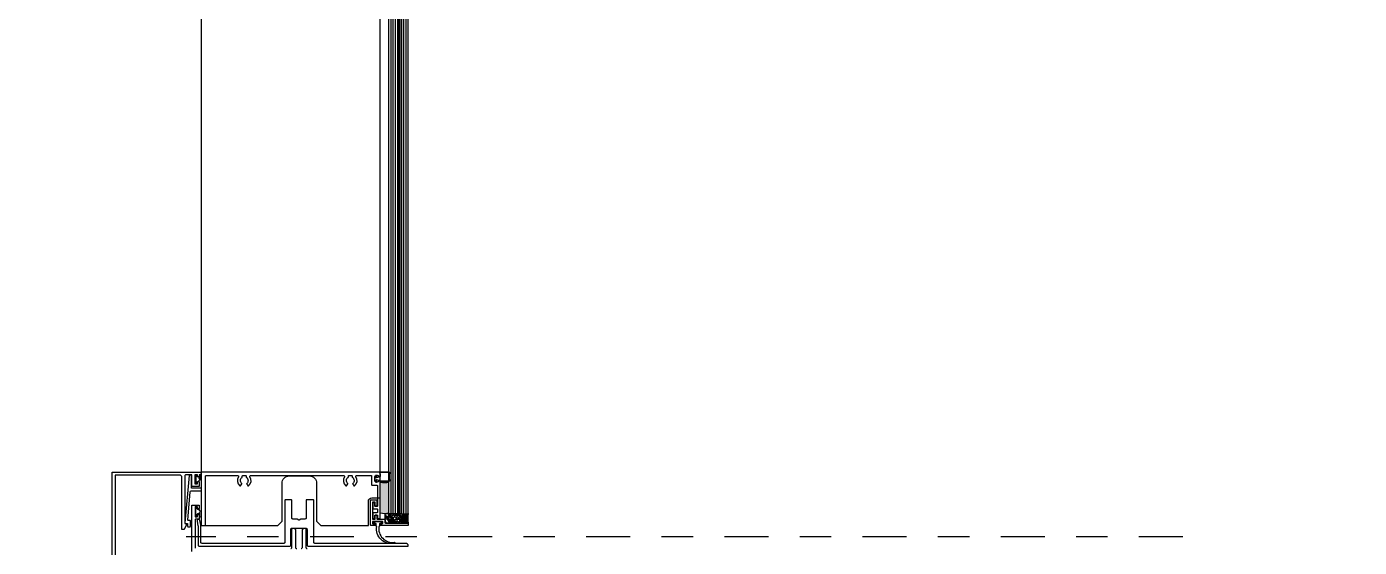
# Model space of a CAD drawing. Header units: millimetres. Extents: x -101 to 3415, y -52 to 1366.
# Drawn here: x 303.723 to 307.968, y 146.399 to 148.059 of the extents above; entities that cross this region are included whole.
import ezdxf

# ---------------------------------------------------------------- set-up
doc = ezdxf.new("R2010")
doc.units = ezdxf.units.MM
doc.linetypes.add('CENTER3', pattern=[0.28, 0.14, -0.05, 0.04, -0.05])
doc.layers.add('00_ARQ', color=8, linetype='Continuous')
pattern_1 = [(180, (301.1804345, 160.0341192), (-0.0003629754, 0.0007259508), [0, -0.0007259508])]
pattern_2 = [(180, (301.1804345, 160.0341192), (-0.0003629754, 0.0007259508), [0, -0.0007259508])]

msp = doc.modelspace()

# ---------------------------------------------------------------- hatches: boundary and pattern name
at = {"layer": '00_ARQ'}
h = msp.add_hatch(dxfattribs=at)
h.set_pattern_fill('DOTS', color=9, scale=0.000457292, style=0)
h.set_pattern_definition(pattern_1)
edge = h.paths.add_edge_path()
edge.add_ellipse((304.8631, 146.6762), major_axis=(0.0501, 0.0501), ratio=1, start_angle=213.9925, end_angle=236.3277)
edge.add_line((304.877, 146.6067), (304.877, 146.5084))
edge.add_ellipse((304.8631, 146.5778), major_axis=(0.0501, 0.0501), ratio=1, start_angle=213.9925, end_angle=236.3277, ccw=False)
edge.add_line((304.8496, 146.5083), (304.8496, 146.6067))
h = msp.add_hatch(dxfattribs=at)
h.set_pattern_fill('DOTS', color=9, scale=0.000457292, style=0)
h.set_pattern_definition(pattern_2)
edge = h.paths.add_edge_path()
edge.add_ellipse((304.8631, 146.6762), major_axis=(0.0501, 0.0501), ratio=1, start_angle=213.9925, end_angle=236.3277)
edge.add_line((304.877, 146.6067), (304.877, 146.5084))
edge.add_ellipse((304.8631, 146.5778), major_axis=(0.0501, 0.0501), ratio=1, start_angle=213.9925, end_angle=236.3277, ccw=False)
edge.add_line((304.8496, 146.5083), (304.8496, 146.6067))
h = msp.add_hatch(dxfattribs=at)
h.set_pattern_fill('CALZAS', color=9, scale=0.123451, style=0)
h.set_pattern_definition([(135, (307.767507, 140.399228), (0.01662926, 0.01662926), [0.12345054, -0.03086263, 0.06172527, -0.03086263]), (135, (307.769585, 140.401307), (0.01662926, 0.01662926), [0.15431317, -0.03086263, 0.03086263, -0.03086263]), (135, (307.771664, 140.403386), (0.01662926, 0.01662926), [0.0925879, -0.00771566, 0.01543132, -0.00771566]), (135, (307.775237, 140.40696), (0.01662926, 0.01662926), [0.2469011, -0.0077157]), (135, (307.7779, 140.409622), (0.01662926, 0.01662926), [0.06172527, -0.001234505, 0, -0.001234505, 0, -0.001234505])])
h.paths.add_polyline_path([(304.8652, 146.5068), (304.9182, 146.5068), (304.9184, 146.4759), (304.8652, 146.4759)])
h = msp.add_hatch(dxfattribs=at)
h.set_pattern_fill('CALZAS', color=9, scale=0.123451, style=0)
h.set_pattern_definition([(135, (307.767507, 140.399228), (0.01662926, 0.01662926), [0.12345054, -0.03086263, 0.06172527, -0.03086263]), (135, (307.769585, 140.401307), (0.01662926, 0.01662926), [0.15431317, -0.03086263, 0.03086263, -0.03086263]), (135, (307.771664, 140.403386), (0.01662926, 0.01662926), [0.0925879, -0.00771566, 0.01543132, -0.00771566]), (135, (307.775237, 140.40696), (0.01662926, 0.01662926), [0.2469011, -0.0077157]), (135, (307.7779, 140.409622), (0.01662926, 0.01662926), [0.06172527, -0.001234505, 0, -0.001234505, 0, -0.001234505])])
h.paths.add_polyline_path([(304.8652, 146.5068), (304.9182, 146.5068), (304.9184, 146.4759), (304.8652, 146.4759)])
h = msp.add_hatch(dxfattribs=at)
h.set_pattern_fill('HONEY', color=9, scale=0.001458, angle=90, style=0)
h.set_pattern_definition([(90, (322.5121674, 160.9535897), (0.0040091729, 0.0069440928), [0.0046293952, -0.0092587904]), (330, (322.5121674, 160.9535897), (0.00400917434, -0.006944092), [0.0046293952, -0.0092587904]), (30, (322.5121674, 160.9535897), (0.00801834724, 8e-10), [-0.0092587904, 0.0046293952])])
edge = h.paths.add_edge_path()
edge.add_line((304.889, 146.5068), (304.9014, 146.5068))
edge.add_arc((304.9014, 146.4914), 0.0154, -90, 90, ccw=False)
edge.add_line((304.9014, 146.4759), (304.889, 146.4759))
edge.add_arc((304.889, 146.4914), 0.0154, 90, 270, ccw=False)
h = msp.add_hatch(dxfattribs=at)
h.set_pattern_fill('HONEY', color=9, scale=0.001458, angle=90, style=0)
h.set_pattern_definition([(90, (322.5121674, 160.9535897), (0.0040091729, 0.0069440928), [0.0046293952, -0.0092587904]), (330, (322.5121674, 160.9535897), (0.00400917434, -0.006944092), [0.0046293952, -0.0092587904]), (30, (322.5121674, 160.9535897), (0.00801834724, 8e-10), [-0.0092587904, 0.0046293952])])
edge = h.paths.add_edge_path()
edge.add_line((304.889, 146.5068), (304.9014, 146.5068))
edge.add_arc((304.9014, 146.4914), 0.0154, -90, 90, ccw=False)
edge.add_line((304.9014, 146.4759), (304.889, 146.4759))
edge.add_arc((304.889, 146.4914), 0.0154, 90, 270, ccw=False)
h = msp.add_hatch(dxfattribs=at)
h.set_pattern_fill('DOTS', color=9, scale=0.000457292, style=0)
h.set_pattern_definition(pattern_1)
edge = h.paths.add_edge_path()
edge.add_line((304.9387, 146.4759), (304.9184, 146.4759))
edge.add_line((304.9184, 146.4759), (304.9182, 146.5068))
edge.add_line((304.9182, 146.5068), (304.9388, 146.5068))
edge.add_ellipse((305.0027, 146.4912), major_axis=(0.0465, 0.0465), ratio=1, start_angle=121.2528, end_angle=148.4077)
h = msp.add_hatch(dxfattribs=at)
h.set_pattern_fill('DOTS', color=9, scale=0.000457292, style=0)
h.set_pattern_definition(pattern_2)
edge = h.paths.add_edge_path()
edge.add_line((304.9387, 146.4759), (304.9184, 146.4759))
edge.add_line((304.9184, 146.4759), (304.9182, 146.5068))
edge.add_line((304.9182, 146.5068), (304.9388, 146.5068))
edge.add_ellipse((305.0027, 146.4912), major_axis=(0.0465, 0.0465), ratio=1, start_angle=121.2528, end_angle=148.4077)

# ---------------------------------------------------------------- linework, layer by layer
at = {"layer": '00_ARQ', "color": 9}
for points in [[(304.8496, 143.4066), (304.8496, 143.4306, 0.414214), (304.8478, 143.4324), (304.8046, 143.4324, 0.299044), (304.803, 143.4313, -0.814098), (304.7915, 143.4337, -0.414214), (304.7975, 143.4397), (304.8478, 143.4397, 0.414214), (304.8496, 143.4414), (304.8496, 143.4597, 0.414214), (304.8478, 143.4615), (304.7975, 143.4615, -0.999975), (304.7975, 143.4734, -0.299206), (304.803, 143.4698, 0.299044), (304.8046, 143.4688), (304.8478, 143.4688, 0.414214), (304.8496, 143.4705), (304.8496, 143.4946, -0.414214), (304.8513, 143.4963, 0), (304.9638, 143.4963, -0.414214), (304.9655, 143.4946)], [(304.2796, 152.4793), (304.2796, 146.4686), (304.523, 146.4686), (304.5367, 146.4823), (304.5367, 146.6035, -0.414214), (304.5596, 146.6264), (304.6239, 146.6264, -0.414214), (304.6468, 146.6035), (304.6468, 146.4823), (304.6605, 146.4686), (304.8117, 146.4686), (304.8117, 146.5454, -0.414214), (304.8232, 146.5569), (304.8496, 146.5569), (304.8496, 152.4793)], [(303.9955, 146.2548), (303.9955, 146.6372, -0.414214), (303.9968, 146.6386), (304.2759, 146.6386, -0.885714), (304.2759, 146.6304), (304.274, 146.6304, 0.414214), (304.2729, 146.6293), (304.2729, 146.6252, -0.339454), (304.2719, 146.6239), (304.2694, 146.6232), (304.2694, 146.6232, -0.493145), (304.2676, 146.6245), (304.2676, 146.6293, 0.414214), (304.2665, 146.6304), (304.2597, 146.6304, 0.414214), (304.2586, 146.6293), (304.2586, 146.6026, 0.414214), (304.2597, 146.6014), (304.2665, 146.6014, 0.414214), (304.2676, 146.6026), (304.2676, 146.6073, -0.493145), (304.2694, 146.6086), (304.2719, 146.608, -0.339454), (304.2729, 146.6067), (304.2729, 146.6014), (304.2729, 146.5935, -0.414214), (304.2717, 146.5923), (304.2531, 146.5923, -0.414214), (304.2495, 146.5959), (304.2495, 146.6293, 0.414214), (304.2483, 146.6304), (304.2306, 146.6304, 0.414214), (304.227, 146.6268), (304.227, 146.4764, 0.339454), (304.228, 146.4751), (304.2284, 146.475, -0.476993), (304.2313, 146.4685), (304.2254, 146.457, 0.048406), (304.2252, 146.4564, -0.334993), (304.2239, 146.4554), (304.2192, 146.4554, -0.414214), (304.2178, 146.4567), (304.2178, 146.6221, 0.414214), (304.2105, 146.6294), (304.006, 146.6294, 0.414214), (304.0047, 146.628), (304.0047, 146.2548, -1)], [(304.2492, 146.3856), (304.2492, 146.5324, -0.414214), (304.2505, 146.5337), (304.2712, 146.5337, -0.414214), (304.2726, 146.5324), (304.2726, 146.5229, -0.414214), (304.2712, 146.5215), (304.2686, 146.5215, -0.414214), (304.2672, 146.5229), (304.2672, 146.5274, 0.414214), (304.2659, 146.5287), (304.2614, 146.5287, 0.414214), (304.26, 146.5274), (304.26, 146.4975, 0.414214), (304.2614, 146.4961), (304.2659, 146.4961, 0.414214), (304.2672, 146.4975), (304.2672, 146.5019, -0.414214), (304.2686, 146.5033), (304.2712, 146.5033, -0.414214), (304.2726, 146.5019), (304.2726, 146.4902, -0.414214), (304.2712, 146.4888), (304.2615, 146.4888, 0.414214), (304.2602, 146.4875), (304.2602, 146.3965, 0.414214)], [(304.9387, 146.4024), (304.9387, 146.4032, 0.414214), (304.9305, 146.4114), (304.6413, 146.4114, -0.414214), (304.6376, 146.4151), (304.6376, 146.5492, 0.414214), (304.6363, 146.5506), (304.6148, 146.5506, 0.414214), (304.6134, 146.5492), (304.6134, 146.4925, -0.414214), (304.6098, 146.4889), (304.5971, 146.4889, 0.131652), (304.5965, 146.4887), (304.5911, 146.4856, -0.267949), (304.59, 146.4856), (304.5846, 146.4887, 0.131652), (304.584, 146.4889), (304.5713, 146.4889, -0.414214), (304.5677, 146.4925), (304.5677, 146.5492, 0.414214), (304.5663, 146.5506), (304.5472, 146.5506, 0.414214), (304.5459, 146.5492), (304.5459, 146.4151, -0.414214), (304.5423, 146.4114), (304.2818, 146.4114, -0.414214), (304.2782, 146.415), (304.2782, 146.4684, 0.046172), (304.2781, 146.4692), (304.2753, 146.4842, 1.01358), (304.266, 146.4824), (304.269, 146.4673, -0.048972), (304.2691, 146.4665), (304.2691, 146.4064, 0.414214), (304.2731, 146.4024), (304.5611, 146.4024, 0.414214), (304.5648, 146.406), (304.5648, 146.4562, -0.414214), (304.5684, 146.4598), (304.6127, 146.4598, -0.414214), (304.6163, 146.4562), (304.6163, 146.406, 0.414214), (304.62, 146.4024), (304.9387, 146.4024)], [(304.9387, 146.4759), (304.9387, 146.4686), (304.8506, 146.4686, -0.414214), (304.8483, 146.4709), (304.8483, 146.4718, -0.414214), (304.8506, 146.4741), (304.8552, 146.4741, 0.414214), (304.8574, 146.4764), (304.8574, 146.4791, 0.414214), (304.8552, 146.4814), (304.8268, 146.4814, 0.414214), (304.8245, 146.4791), (304.8245, 146.4764, 0.414214), (304.8268, 146.4741), (304.8314, 146.4741, -0.414214), (304.8337, 146.4718), (304.8337, 146.4709, -0.414214), (304.8314, 146.4686), (304.82, 146.4686, -0.414214), (304.8186, 146.47), (304.8186, 146.5486, -0.414214), (304.82, 146.55), (304.8377, 146.55, -0.414214), (304.839, 146.5486), (304.839, 146.5313, -0.414214), (304.8377, 146.5299), (304.835, 146.5299, -0.414214), (304.8336, 146.5313), (304.8336, 146.5414, 0.414214), (304.8322, 146.5427), (304.8259, 146.5427, 0.414214), (304.8245, 146.5414), (304.8245, 146.4897, 0.414214), (304.8259, 146.4883), (304.8322, 146.4883, 0.414214), (304.8336, 146.4897), (304.8336, 146.4997, -0.414214), (304.835, 146.5011), (304.8377, 146.5011, -0.414214), (304.839, 146.4997), (304.839, 146.4901, 0.414214), (304.8404, 146.4887), (304.8629, 146.4887, -0.414214), (304.8652, 146.4865), (304.8652, 146.4782, 0.414214), (304.8675, 146.4759), (304.9387, 146.4759)], [(304.5646, 146.3951, 0.414214), (304.5682, 146.3987), (304.5682, 146.4562, -0.414214), (304.5718, 146.4598), (304.5725, 146.4598, -0.414214), (304.5797, 146.4526), (304.5797, 146.3987, 0.414214), (304.5834, 146.3951)], [(304.5977, 146.3951, 0.414214), (304.6014, 146.3987), (304.6014, 146.4526, -0.414214), (304.6086, 146.4598), (304.6093, 146.4598, -0.414214), (304.6129, 146.4562), (304.6129, 146.3987, 0.414214), (304.6165, 146.3951)]]:
    msp.add_lwpolyline(points, format="xyb", dxfattribs=at)
for points in [[(304.877, 146.5068), (304.877, 152.4793), (304.9045, 152.4793), (304.9045, 146.5068)], [(304.8839, 146.5068), (304.8839, 152.4793)], [(304.8907, 146.5068), (304.8907, 152.4793)], [(304.8976, 146.5068), (304.8976, 152.4793)], [(304.9388, 146.5068), (304.9388, 152.4793), (304.9114, 152.4793), (304.9114, 146.5068)], [(304.9183, 146.5068), (304.9183, 152.4793)], [(304.9251, 146.5068), (304.9251, 152.4793)], [(304.932, 146.5068), (304.932, 152.4793)]]:
    msp.add_lwpolyline(points, dxfattribs=at)
at = {"layer": '00_ARQ', "color": 9, "const_width": 0.00457}
msp.add_lwpolyline([(304.9079, 146.5068), (304.9079, 152.4793)], dxfattribs=at)
at = {"layer": '00_ARQ', "color": 9}
for points in [[(304.8496, 146.6266), (304.8496, 146.6362, 0.414214), (304.8473, 146.6385), (304.281, 146.6385, 0.414214), (304.2796, 146.6371), (304.2796, 146.5893, -0.414214), (304.278, 146.5877), (304.2491, 146.5877, -0.414214), (304.2479, 146.5889), (304.2479, 146.6274, 0.414214), (304.2467, 146.6286), (304.2418, 146.6286, 0.388119), (304.2406, 146.6275), (304.227, 146.4765, 0.440799), (304.2281, 146.4752), (304.2346, 146.4752, -0.414214), (304.2359, 146.4739), (304.2359, 146.4658, 0.414214), (304.2373, 146.4644), (304.2436, 146.4644, 0.414214), (304.245, 146.4658), (304.245, 146.4829, 0.414214), (304.2436, 146.4843), (304.2383, 146.4843, -0.436505), (304.2369, 146.4858), (304.2437, 146.5754, -0.392268), (304.2473, 146.5787), (304.278, 146.5787, -0.414214), (304.2796, 146.5771), (304.2796, 146.47, 0.414214), (304.281, 146.4686), (304.2919, 146.4686, 0.414214), (304.2932, 146.47), (304.2932, 146.6262, -0.414214), (304.2946, 146.6275), (304.396, 146.6275, -0.597049), (304.3981, 146.6238, 0.385613), (304.4026, 146.5948, 0.434031), (304.4045, 146.595), (304.4086, 146.6008, 0.384687), (304.4084, 146.6026, -0.496295), (304.4096, 146.6219, 0.251973), (304.4102, 146.623), (304.4102, 146.6262, -0.414214), (304.4116, 146.6275), (304.421, 146.6275, -0.414214), (304.4224, 146.6262), (304.4224, 146.623, 0.251974), (304.423, 146.6219, -0.496289), (304.4243, 146.6026, 0.384737), (304.4241, 146.6008), (304.4281, 146.595, 0.433937), (304.4301, 146.5948, 0.38562), (304.4346, 146.6238, -0.597036), (304.4366, 146.6275), (304.7337, 146.6275, -0.597066), (304.7357, 146.6238, 0.385613), (304.7402, 146.5948, 0.434031), (304.7422, 146.595), (304.7462, 146.6008, 0.384687), (304.746, 146.6026, -0.496295), (304.7473, 146.6219, 0.251973), (304.7479, 146.623), (304.7479, 146.6262, -0.414214), (304.7493, 146.6275), (304.7587, 146.6275, -0.414214), (304.7601, 146.6262), (304.7601, 146.623, 0.251974), (304.7607, 146.6219, -0.496289), (304.762, 146.6026, 0.384737), (304.7617, 146.6008), (304.7658, 146.595, 0.433937), (304.7678, 146.5948, 0.38562), (304.7722, 146.6238, -0.597055), (304.7743, 146.6275), (304.8208, 146.6275), (304.8208, 146.6275, -0.414214), (304.8221, 146.6262), (304.8221, 146.598, 0.414214), (304.8235, 146.5967), (304.839, 146.5967, -0.414214), (304.8404, 146.5953), (304.8404, 146.5305, -0.414214), (304.839, 146.5291), (304.8341, 146.5291, -0.414214), (304.8327, 146.5305), (304.8327, 146.5392, 0.414214), (304.8313, 146.5406), (304.8268, 146.5406, 0.414214), (304.8254, 146.5392), (304.8254, 146.5233, 0.414214), (304.8268, 146.5219), (304.839, 146.5219, -0.414214), (304.8404, 146.5205), (304.8404, 146.5106, -0.414214), (304.839, 146.5092), (304.8268, 146.5092, 0.414214), (304.8254, 146.5079), (304.8254, 146.4919, 0.414214), (304.8268, 146.4906), (304.8313, 146.4906, 0.414214), (304.8327, 146.4919), (304.8327, 146.5006, -0.414214), (304.8341, 146.502), (304.839, 146.502, -0.414214), (304.8404, 146.5006), (304.8404, 146.4919, 0.414214), (304.8418, 146.4906), (304.8482, 146.4906, 0.414214), (304.8496, 146.4919), (304.8496, 146.6085, 0.669376), (304.8466, 146.6097, -0.199773), (304.8392, 146.6067), (304.8379, 146.6067, -0.414214), (304.8321, 146.6125), (304.8321, 146.6227, -0.414214), (304.8379, 146.6285), (304.8392, 146.6285, -0.199773), (304.8466, 146.6254, 0.669376)], [(304.2749, 146.6175, -0.591036), (304.2725, 146.6209), (304.2725, 146.6221, 0.414214), (304.2713, 146.6232), (304.2685, 146.6232, -0.414214), (304.2653, 146.6264), (304.2653, 146.6292, 0.414214), (304.2641, 146.6304), (304.2629, 146.6304, 0.414214), (304.2617, 146.6292), (304.2617, 146.6023, 0.414214), (304.2629, 146.6012), (304.2641, 146.6012, 0.414214), (304.2653, 146.6023), (304.2653, 146.6052, -0.414214), (304.2685, 146.6084), (304.2713, 146.6084, 0.414214), (304.2725, 146.6095), (304.2725, 146.6116, -0.278716), (304.2737, 146.6136, 0.414339), (304.2789, 146.6188), (304.2789, 146.6289, 0.556465), (304.2749, 146.6288)], [(304.2749, 146.6175, -0.591036), (304.2725, 146.6209), (304.2725, 146.6221, 0.414214), (304.2713, 146.6232), (304.2685, 146.6232, -0.414214), (304.2653, 146.6264), (304.2653, 146.6292, 0.414214), (304.2641, 146.6304), (304.2629, 146.6304, 0.414214), (304.2617, 146.6292), (304.2617, 146.6023, 0.414214), (304.2629, 146.6012), (304.2641, 146.6012, 0.414214), (304.2653, 146.6023), (304.2653, 146.6052, -0.414214), (304.2685, 146.6084), (304.2713, 146.6084, 0.414214), (304.2725, 146.6095), (304.2725, 146.6116, -0.278716), (304.2737, 146.6136, 0.414339), (304.2789, 146.6188), (304.2789, 146.6289, 0.556465), (304.2749, 146.6288)], [(304.848, 146.6385), (304.849, 146.6304), (304.849, 146.6248, -0.357068), (304.8476, 146.6231), (304.8375, 146.6211, -0.554492), (304.8368, 146.6218), (304.8381, 146.6267, 1), (304.8348, 146.6276), (304.8321, 146.6176), (304.8348, 146.6076, 1), (304.8381, 146.6084), (304.8368, 146.6134, -0.554492), (304.8375, 146.6141), (304.8476, 146.6121, -0.357068), (304.849, 146.6103), (304.849, 146.6094), (304.878, 146.6094), (304.878, 146.6176), (304.878, 146.6176), (304.878, 146.6304), (304.878, 146.6304), (304.878, 146.6385)], [(304.8476, 146.6121), (304.8375, 146.6141, 0.554492), (304.8368, 146.6134), (304.8381, 146.6084, -1), (304.8348, 146.6076), (304.8321, 146.6176), (304.8348, 146.6276, -1), (304.8381, 146.6267), (304.8368, 146.6218, 0.554492), (304.8375, 146.6211), (304.8476, 146.6231, 0.357068), (304.849, 146.6248), (304.849, 146.6304), (304.848, 146.6385), (304.8798, 146.6385), (304.878, 146.6304), (304.878, 146.6176), (304.8798, 146.6094), (304.849, 146.6094), (304.849, 146.6103, 0.357068)], [(304.848, 146.6385), (304.849, 146.6304), (304.849, 146.6248, -0.357068), (304.8476, 146.6231), (304.8375, 146.6211, -0.554492), (304.8368, 146.6218), (304.8381, 146.6267, 1), (304.8348, 146.6276), (304.8321, 146.6176), (304.8348, 146.6076, 1), (304.8381, 146.6084), (304.8368, 146.6134, -0.554492), (304.8375, 146.6141), (304.8476, 146.6121, -0.357068), (304.849, 146.6103), (304.849, 146.6094), (304.878, 146.6094), (304.878, 146.6176), (304.878, 146.6176), (304.878, 146.6304), (304.878, 146.6304), (304.878, 146.6385)], [(304.8476, 146.6121), (304.8375, 146.6141, 0.554492), (304.8368, 146.6134), (304.8381, 146.6084, -1), (304.8348, 146.6076), (304.8321, 146.6176), (304.8348, 146.6276, -1), (304.8381, 146.6267), (304.8368, 146.6218, 0.554492), (304.8375, 146.6211), (304.8476, 146.6231, 0.357068), (304.849, 146.6248), (304.849, 146.6304), (304.848, 146.6385), (304.8798, 146.6385), (304.878, 146.6304), (304.878, 146.6176), (304.8798, 146.6094), (304.849, 146.6094), (304.849, 146.6103, 0.357068)], [(304.2749, 146.5082, 1), (304.2725, 146.5082), (304.2725, 146.507, -0.414214), (304.2713, 146.5059), (304.2685, 146.5059, 0.414214), (304.2653, 146.5027), (304.2653, 146.4998, -0.414214), (304.2641, 146.4987), (304.2629, 146.4987, -0.414214), (304.2617, 146.4998), (304.2617, 146.5267, -0.414214), (304.2629, 146.5279), (304.2641, 146.5279, -0.414214), (304.2653, 146.5267), (304.2653, 146.5239, 0.414214), (304.2685, 146.5207), (304.2713, 146.5207, -0.414214), (304.2725, 146.5195), (304.2725, 146.5175, 0.278716), (304.2737, 146.5155, -0.414339), (304.2789, 146.5103), (304.2789, 146.4973, -1), (304.2749, 146.4973)], [(304.2749, 146.5082, 1), (304.2725, 146.5082), (304.2725, 146.507, -0.414214), (304.2713, 146.5059), (304.2685, 146.5059, 0.414214), (304.2653, 146.5027), (304.2653, 146.4998, -0.414214), (304.2641, 146.4987), (304.2629, 146.4987, -0.414214), (304.2617, 146.4998), (304.2617, 146.5267, -0.414214), (304.2629, 146.5279), (304.2641, 146.5279, -0.414214), (304.2653, 146.5267), (304.2653, 146.5239, 0.414214), (304.2685, 146.5207), (304.2713, 146.5207, -0.414214), (304.2725, 146.5195), (304.2725, 146.5175, 0.278716), (304.2737, 146.5155, -0.414339), (304.2789, 146.5103), (304.2789, 146.4973, -1), (304.2749, 146.4973)], [(304.889, 146.5068), (304.9014, 146.5068, -1), (304.9014, 146.4759), (304.889, 146.4759, -1)], [(304.889, 146.5068), (304.9014, 146.5068, -1), (304.9014, 146.4759), (304.889, 146.4759, -1)], [(304.8473, 146.4734), (304.8473, 146.4668, -0.414214), (304.8463, 146.4657), (304.8452, 146.4657, 0.500693), (304.8953, 146.4148, -1.012767), (304.8953, 146.4121, -0.543944), (304.8386, 146.4657), (304.8375, 146.4657, -0.414214), (304.8365, 146.4668), (304.8365, 146.4734, 0.414214), (304.8354, 146.4745), (304.8304, 146.4745, -0.57735), (304.8295, 146.476), (304.8323, 146.4809, -0.267949), (304.8332, 146.4814), (304.8506, 146.4814, -0.267949), (304.8515, 146.4809), (304.8543, 146.476, -0.57735), (304.8534, 146.4745), (304.8484, 146.4745, 0.414214)]]:
    msp.add_lwpolyline(points, format="xyb", close=True, dxfattribs=at)
msp.add_lwpolyline([(304.8652, 146.5068), (304.9182, 146.5068), (304.9184, 146.4759), (304.8652, 146.4759)], close=True, dxfattribs=at)
msp.add_lwpolyline([(304.8652, 146.5068), (304.9182, 146.5068), (304.9184, 146.4759), (304.8652, 146.4759)], close=True, dxfattribs=at)
at = {"layer": '00_ARQ', "color": 9, "linetype": 'CENTER3'}
msp.add_lwpolyline([(307.4059, 146.4319), (304.2316, 146.4319)], dxfattribs=at)
at = {"layer": '00_ARQ', "color": 9}
for centre, radius, start, end in [((304.8631, 146.6762), 0.0708, 258.9925, 281.3277), ((304.8631, 146.6762), 0.0708, 258.9925, 281.3277), ((304.8631, 146.5778), 0.0708, 258.9925, 281.3277), ((304.8631, 146.5778), 0.0708, 258.9925, 281.3277), ((305.0027, 146.4912), 0.0657, 166.2528, 193.4077), ((305.0027, 146.4912), 0.0657, 166.2528, 193.4077)]:
    msp.add_arc(centre, radius, start, end, dxfattribs=at)

doc.saveas('drawing.dxf')
